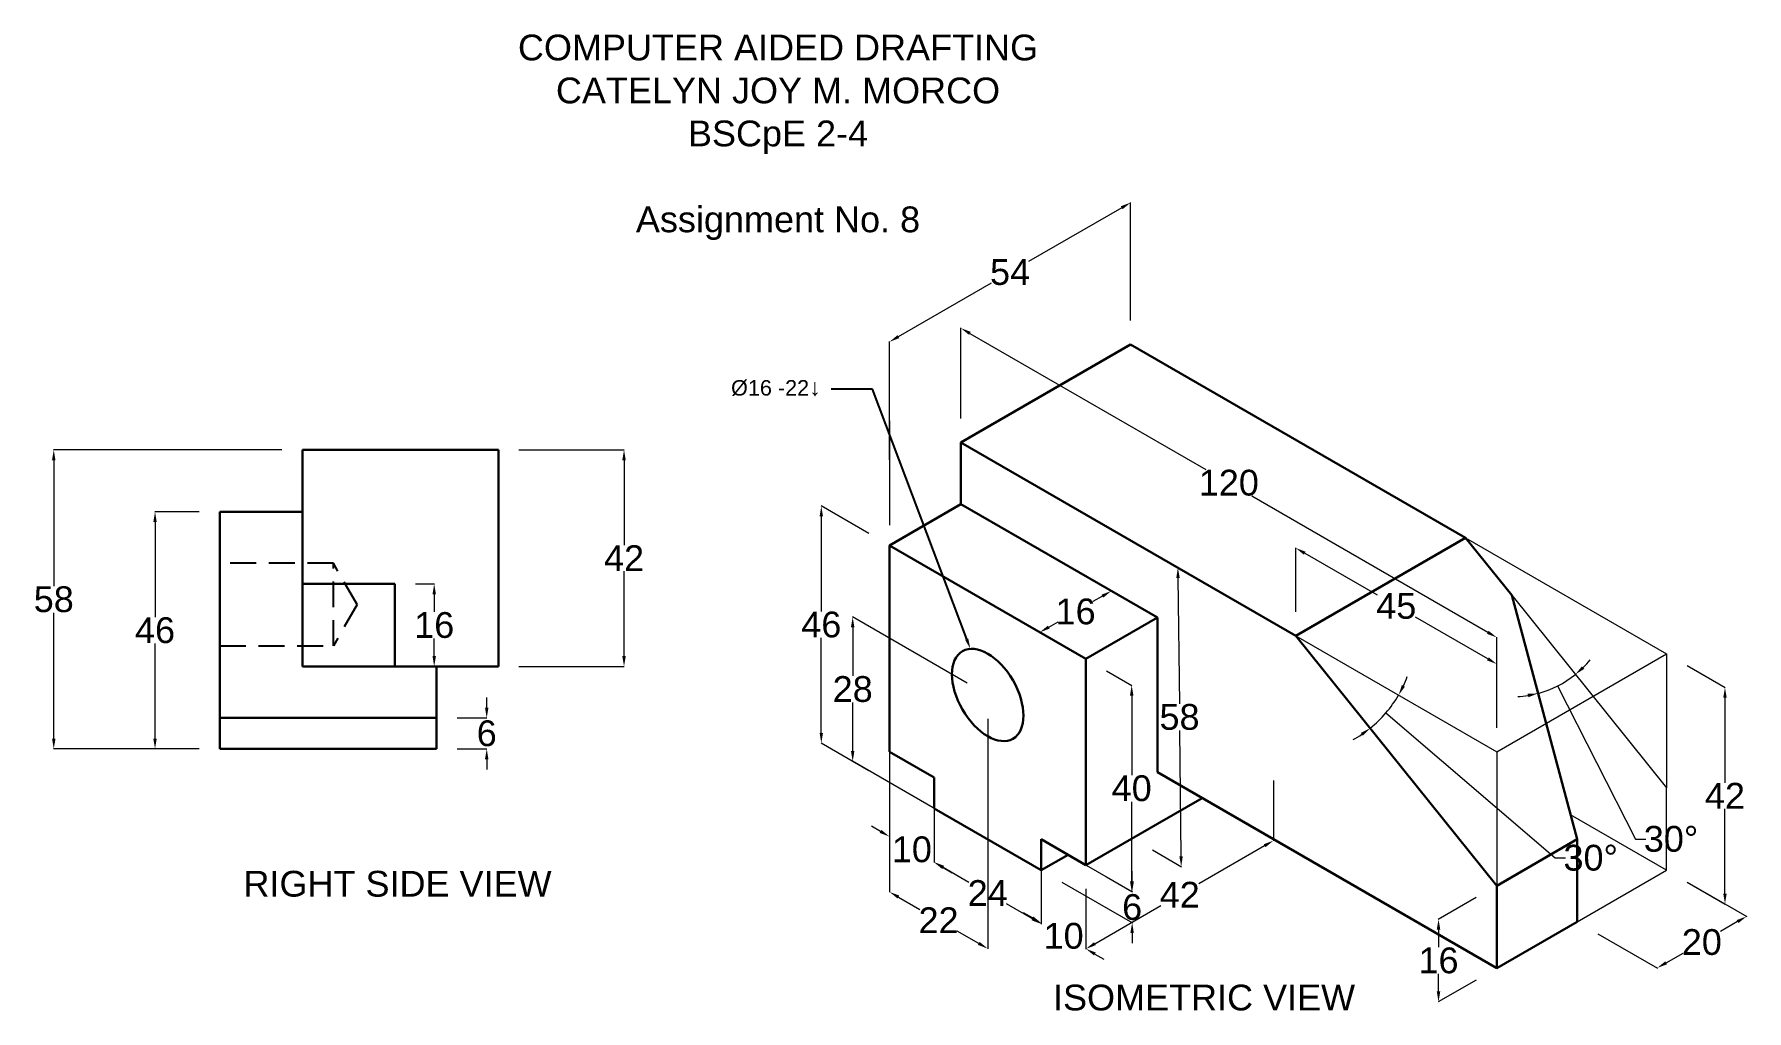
# Model space of a CAD drawing. Header units: inches. Extents: x 60 to 393, y 258 to 448.
import ezdxf
from ezdxf import colors
from ezdxf.entities.mleader import LeaderData, LeaderLine
from ezdxf.math import Vec2, Vec3

# ---------------------------------------------------------------- set-up
doc = ezdxf.new("R2010")
doc.units = ezdxf.units.IN
doc.header["$LTSCALE"] = 10
doc.header["$MEASUREMENT"] = 0
doc.header["$PDMODE"] = 35
doc.linetypes.add('DASHED', pattern=[0.75, 0.5, -0.25])
for name, color, linetype, lineweight in [('const lines', 5, 'Continuous', 9), ('dims', 3, 'Continuous', 13), ('hidden', 8, 'DASHED', 25), ('Objectline', 7, 'Continuous', 30)]:
    doc.layers.add(name, color=color, linetype=linetype, lineweight=lineweight)
doc.styles.get("Standard").update_dxf_attribs({"font": 'arial.ttf'})
doc.dimstyles.new('Copy(3) of ISO-25', dxfattribs={"dimtxt": 5, "dimasz": 2, "dimexe": 0.049213, "dimexo": 4, "dimgap": 0.024606, "dimtad": 0, "dimtih": 1, "dimtoh": 1, "dimdec": 0, "dimzin": 1, "dimdsep": 46, "dimtxsty": 'Standard', "dimcen": 0, "dimadec": 0, "dimazin": 0, "dimtfac": 1, "dimtdec": 0, "dimtofl": 0, "dimtmove": 1, "dimatfit": 1, "dimfxl": 0.03937, "dimlwd": 13, "dimlwe": 13, "dimarcsym": 0})

# ---------------------------------------------------------------- blocks, each defined once
blk = doc.blocks.new('*D0')
at = {"layer": 'Defpoints', "color": 0, "transparency": 16777216}
for p in [(376.96, 285.71), (359.64, 275.71), (375.17, 266.75)]:
    blk.add_point(p, dxfattribs=at)
at = {"layer": 'dims', "color": 0, "linetype": 'Continuous', "lineweight": 13, "transparency": 16777216}
for p, q in [((380.96, 283.4), (392.54, 276.72)), ((390.76, 275.75), (387.47, 273.85)), ((363.64, 273.4), (375.22, 266.72)), ((376.91, 267.75), (380.19, 269.65))]:
    blk.add_line(p, q, dxfattribs=at)
at = {"layer": 'dims', "color": 0, "transparency": 16777216}
for points in [[(390.6, 276.04), (390.93, 275.46), (392.49, 276.75)], [(376.74, 268.04), (377.07, 267.46), (375.17, 266.75)]]:
    blk.add_solid(points, dxfattribs=at)
at = {"layer": 'dims', "color": 0, "transparency": 16777216, "insert": (383.83, 271.75), "char_height": 5, "attachment_point": 5}
blk.add_mtext('20', dxfattribs=at)
blk = doc.blocks.new('*D1')
at = {"layer": 'Defpoints', "color": 0, "transparency": 16777216}
for p in [(305.08, 331.21), (305.08, 331.21), (321.6, 315.18), (344.06, 308.71), (344.06, 282.71)]:
    blk.add_point(p, dxfattribs=at)
at = {"layer": 'dims', "color": 0, "linetype": 'Continuous', "lineweight": 13, "transparency": 16777216}
for p, q in [((322.56, 316.23), (355.36, 288.11)), ((355.36, 288.11), (357.36, 288.11))]:
    blk.add_line(p, q, dxfattribs=at)
for start, end in [(334.9793, 339.9587), (308.7829, 330), (298.8242, 303.8035)]:
    blk.add_arc((305.08, 331.21), 23.02, start, end, dxfattribs=at)
at = {"layer": 'dims', "color": 0, "transparency": 16777216}
for points in [[(326.24, 321.32), (325.65, 321.63), (325.02, 319.7)], [(317.7, 312.35), (318.09, 311.81), (319.5, 313.27)]]:
    blk.add_solid(points, dxfattribs=at)
at = {"layer": 'dims', "color": 0, "transparency": 16777216, "insert": (362.28, 288.11), "char_height": 5, "attachment_point": 5}
blk.add_mtext('30%%D', dxfattribs=at)
blk = doc.blocks.new('*D2')
at = {"layer": 'Defpoints', "color": 0, "transparency": 16777216}
for p in [(346.97, 339.05), (346.97, 339.05), (354.64, 320.9), (376.96, 301.71), (359.64, 291.71)]:
    blk.add_point(p, dxfattribs=at)
at = {"layer": 'dims', "color": 0, "linetype": 'Continuous', "lineweight": 13, "transparency": 16777216}
for p, q in [((355.87, 321.48), (370.94, 291.77)), ((370.94, 291.77), (372.94, 291.77))]:
    blk.add_line(p, q, dxfattribs=at)
for start, end in [(314.6035, 320.4233), (284.9952, 308.7837), (273.3557, 279.1754)]:
    blk.add_arc((346.97, 339.05), 19.7, start, end, dxfattribs=at)
at = {"layer": 'dims', "color": 0, "transparency": 16777216}
for points in [[(361.02, 324.77), (360.58, 325.27), (359.3, 323.69)], [(350.04, 319.93), (350.18, 319.27), (352.06, 320.02)]]:
    blk.add_solid(points, dxfattribs=at)
at = {"layer": 'dims', "color": 0, "transparency": 16777216, "insert": (377.86, 291.77), "char_height": 5, "attachment_point": 5}
blk.add_mtext('30%%D', dxfattribs=at)
blk = doc.blocks.new('*D3')
at = {"layer": 'Defpoints', "color": 0, "transparency": 16777216}
for p in [(226.28, 388.22), (273.04, 387.71), (226.28, 360.71)]:
    blk.add_point(p, dxfattribs=at)
at = {"layer": 'dims', "color": 0, "linetype": 'Continuous', "lineweight": 13, "transparency": 16777216}
for p, q in [((273.04, 392.33), (273.04, 415.27)), ((271.31, 414.22), (253.25, 403.79)), ((228.01, 389.22), (246.06, 399.64)), ((226.28, 365.33), (226.28, 388.27))]:
    blk.add_line(p, q, dxfattribs=at)
at = {"layer": 'dims', "color": 0, "transparency": 16777216}
for points in [[(271.14, 414.51), (271.48, 413.93), (273.04, 415.22)], [(227.84, 389.51), (228.18, 388.93), (226.28, 388.22)]]:
    blk.add_solid(points, dxfattribs=at)
at = {"layer": 'dims', "color": 0, "transparency": 16777216, "insert": (249.66, 401.72), "char_height": 5, "attachment_point": 5}
blk.add_mtext('54', dxfattribs=at)
blk = doc.blocks.new('*D4')
at = {"layer": 'Defpoints', "color": 0, "transparency": 16777216}
for p in [(300.75, 307.71), (264.38, 286.71), (264.38, 270.46)]:
    blk.add_point(p, dxfattribs=at)
at = {"layer": 'dims', "color": 0, "linetype": 'Continuous', "lineweight": 13, "transparency": 16777216}
for p, q in [((300.75, 303.09), (300.75, 291.41)), ((299.02, 290.46), (286.25, 283.09)), ((264.38, 282.09), (264.38, 270.41)), ((266.11, 271.46), (278.89, 278.84))]:
    blk.add_line(p, q, dxfattribs=at)
at = {"layer": 'dims', "color": 0, "transparency": 16777216}
for points in [[(298.86, 290.75), (299.19, 290.18), (300.75, 291.46)], [(265.95, 271.75), (266.28, 271.18), (264.38, 270.46)]]:
    blk.add_solid(points, dxfattribs=at)
at = {"layer": 'dims', "color": 0, "transparency": 16777216, "insert": (282.57, 280.96), "char_height": 5, "attachment_point": 5}
blk.add_mtext('42', dxfattribs=at)
blk = doc.blocks.new('*D5')
at = {"layer": 'Defpoints', "color": 0, "transparency": 16777216}
for p in [(264.38, 326.71), (264.38, 286.71), (273.25, 281.59)]:
    blk.add_point(p, dxfattribs=at)
at = {"layer": 'dims', "color": 0, "linetype": 'Continuous', "lineweight": 13, "transparency": 16777216}
for p, q in [((268.38, 324.4), (273.3, 321.56)), ((273.25, 319.59), (273.25, 304.17)), ((273.25, 283.59), (273.25, 299.01)), ((268.38, 284.4), (273.3, 281.56))]:
    blk.add_line(p, q, dxfattribs=at)
at = {"layer": 'dims', "color": 0, "transparency": 16777216}
for points in [[(272.92, 319.59), (273.59, 319.59), (273.25, 321.59)], [(272.92, 283.59), (273.59, 283.59), (273.25, 281.59)]]:
    blk.add_solid(points, dxfattribs=at)
at = {"layer": 'dims', "color": 0, "transparency": 16777216, "insert": (273.25, 301.59), "char_height": 5, "attachment_point": 5}
blk.add_mtext('40', dxfattribs=at)
blk = doc.blocks.new('*D6')
at = {"layer": 'Defpoints', "color": 0, "transparency": 16777216}
for p in [(255.72, 291.71), (255.72, 285.71), (273.34, 275.54)]:
    blk.add_point(p, dxfattribs=at)
at = {"layer": 'dims', "color": 0, "linetype": 'Continuous', "lineweight": 13, "transparency": 16777216}
for p, q in [((259.72, 289.4), (273.39, 281.51)), ((259.72, 283.4), (273.39, 275.51)), ((273.34, 283.54), (273.34, 285.54)), ((273.34, 273.54), (273.34, 271.54))]:
    blk.add_line(p, q, dxfattribs=at)
at = {"layer": 'dims', "color": 0, "transparency": 16777216}
for points in [[(273, 283.54), (273.67, 283.54), (273.34, 281.54)], [(273, 273.54), (273.67, 273.54), (273.34, 275.54)]]:
    blk.add_solid(points, dxfattribs=at)
at = {"layer": 'dims', "color": 0, "transparency": 16777216, "insert": (273.34, 278.54), "char_height": 5, "attachment_point": 5}
blk.add_mtext('6', dxfattribs=at)
blk = doc.blocks.new('*D7')
at = {"layer": 'Defpoints', "color": 0, "transparency": 16777216}
for p in [(226.28, 308.71), (234.94, 303.71), (234.94, 287.24)]:
    blk.add_point(p, dxfattribs=at)
at = {"layer": 'dims', "color": 0, "linetype": 'Continuous', "lineweight": 13, "transparency": 16777216}
for p, q in [((226.28, 304.09), (226.28, 292.18)), ((234.94, 299.09), (234.94, 287.18)), ((224.54, 293.24), (222.81, 294.24)), ((236.67, 286.24), (238.4, 285.24))]:
    blk.add_line(p, q, dxfattribs=at)
at = {"layer": 'dims', "color": 0, "transparency": 16777216}
for points in [[(224.71, 293.53), (224.38, 292.95), (226.28, 292.24)], [(236.84, 286.53), (236.5, 285.95), (234.94, 287.24)]]:
    blk.add_solid(points, dxfattribs=at)
at = {"layer": 'dims', "color": 0, "transparency": 16777216, "insert": (230.61, 289.74), "char_height": 5, "attachment_point": 5}
blk.add_mtext('10', dxfattribs=at)
blk = doc.blocks.new('*D8')
at = {"layer": 'Defpoints', "color": 0, "transparency": 16777216}
for p in [(255.72, 291.71), (264.38, 286.71), (264.38, 270.46)]:
    blk.add_point(p, dxfattribs=at)
at = {"layer": 'dims', "color": 0, "linetype": 'Continuous', "lineweight": 13, "transparency": 16777216}
for p, q in [((255.72, 287.09), (255.72, 275.41)), ((264.38, 282.09), (264.38, 270.41)), ((253.99, 276.46), (252.26, 277.46)), ((266.11, 269.46), (267.85, 268.46))]:
    blk.add_line(p, q, dxfattribs=at)
at = {"layer": 'dims', "color": 0, "transparency": 16777216}
for points in [[(254.16, 276.75), (253.82, 276.18), (255.72, 275.46)], [(266.28, 269.75), (265.95, 269.18), (264.38, 270.46)]]:
    blk.add_solid(points, dxfattribs=at)
at = {"layer": 'dims', "color": 0, "transparency": 16777216, "insert": (260.05, 272.96), "char_height": 5, "attachment_point": 5}
blk.add_mtext('10', dxfattribs=at)
blk = doc.blocks.new('*D9')
at = {"layer": 'Defpoints', "color": 0, "transparency": 16777216}
for p in [(234.94, 297.71), (255.72, 285.71), (255.72, 275.29)]:
    blk.add_point(p, dxfattribs=at)
at = {"layer": 'dims', "color": 0, "linetype": 'Continuous', "lineweight": 13, "transparency": 16777216}
for p, q in [((234.94, 293.09), (234.94, 287.24)), ((236.67, 286.29), (241.69, 283.39)), ((253.99, 276.29), (248.97, 279.19)), ((255.72, 281.09), (255.72, 275.24))]:
    blk.add_line(p, q, dxfattribs=at)
at = {"layer": 'dims', "color": 0, "transparency": 16777216}
for points in [[(236.84, 286.58), (236.5, 286.01), (234.94, 287.29)], [(254.16, 276.58), (253.82, 276.01), (255.72, 275.29)]]:
    blk.add_solid(points, dxfattribs=at)
at = {"layer": 'dims', "color": 0, "transparency": 16777216, "insert": (245.33, 281.29), "char_height": 5, "attachment_point": 5}
blk.add_mtext('24', dxfattribs=at)
blk = doc.blocks.new('*D10')
at = {"layer": 'Defpoints', "color": 0, "transparency": 16777216}
for p in [(226.28, 348.71), (213.05, 310.35), (226.28, 302.71)]:
    blk.add_point(p, dxfattribs=at)
at = {"layer": 'dims', "color": 0, "linetype": 'Continuous', "lineweight": 13, "transparency": 16777216}
for p, q in [((222.28, 351.02), (213, 356.38)), ((213.05, 354.35), (213.05, 335.93)), ((213.05, 312.35), (213.05, 330.77)), ((222.28, 305.02), (213, 310.38))]:
    blk.add_line(p, q, dxfattribs=at)
at = {"layer": 'dims', "color": 0, "transparency": 16777216}
for points in [[(212.72, 354.35), (213.38, 354.35), (213.05, 356.35)], [(212.72, 312.35), (213.38, 312.35), (213.05, 310.35)]]:
    blk.add_solid(points, dxfattribs=at)
at = {"layer": 'dims', "color": 0, "transparency": 16777216, "insert": (213.05, 333.35), "char_height": 5, "attachment_point": 5}
blk.add_mtext('46', dxfattribs=at)
blk = doc.blocks.new('*D11')
at = {"layer": 'Defpoints', "color": 0, "transparency": 16777216}
for p in [(305.08, 348.21), (305.08, 331.21), (344.06, 308.71)]:
    blk.add_point(p, dxfattribs=at)
at = {"layer": 'dims', "color": 0, "linetype": 'Continuous', "lineweight": 13, "transparency": 16777216}
for p, q in [((305.08, 335.83), (305.08, 348.27)), ((306.82, 347.21), (320.85, 339.11)), ((342.32, 326.71), (328.3, 334.81)), ((344.06, 313.33), (344.06, 325.77))]:
    blk.add_line(p, q, dxfattribs=at)
at = {"layer": 'dims', "color": 0, "transparency": 16777216}
for points in [[(306.98, 347.5), (306.65, 346.92), (305.08, 348.21)], [(342.49, 327), (342.16, 326.42), (344.06, 325.71)]]:
    blk.add_solid(points, dxfattribs=at)
at = {"layer": 'dims', "color": 0, "transparency": 16777216, "insert": (324.57, 336.96), "char_height": 5, "attachment_point": 5}
blk.add_mtext('45', dxfattribs=at)
blk = doc.blocks.new('*D12')
at = {"layer": 'Defpoints', "color": 0, "transparency": 16777216}
for p in [(344.06, 282.71), (344.06, 266.71), (332.76, 260.19)]:
    blk.add_point(p, dxfattribs=at)
at = {"layer": 'dims', "color": 0, "linetype": 'Continuous', "lineweight": 13, "transparency": 16777216}
for p, q in [((340.06, 280.4), (332.72, 276.17)), ((332.76, 274.19), (332.76, 270.77)), ((340.06, 264.4), (332.72, 260.17)), ((332.76, 262.19), (332.76, 265.62))]:
    blk.add_line(p, q, dxfattribs=at)
at = {"layer": 'dims', "color": 0, "transparency": 16777216}
for points in [[(332.43, 274.19), (333.1, 274.19), (332.76, 276.19)], [(332.43, 262.19), (333.1, 262.19), (332.76, 260.19)]]:
    blk.add_solid(points, dxfattribs=at)
at = {"layer": 'dims', "color": 0, "transparency": 16777216, "insert": (332.76, 268.19), "char_height": 5, "attachment_point": 5}
blk.add_mtext('16', dxfattribs=at)
blk = doc.blocks.new('*D13')
at = {"layer": 'Defpoints', "color": 0, "transparency": 16777216}
for p in [(240.13, 368.71), (344.06, 330.86), (344.06, 308.71)]:
    blk.add_point(p, dxfattribs=at)
at = {"layer": 'dims', "color": 0, "linetype": 'Continuous', "lineweight": 13, "transparency": 16777216}
for p, q in [((240.13, 373.33), (240.13, 390.92)), ((241.87, 389.86), (287.63, 363.44)), ((342.32, 331.86), (296.56, 358.29)), ((344.06, 313.33), (344.06, 330.92))]:
    blk.add_line(p, q, dxfattribs=at)
at = {"layer": 'dims', "color": 0, "transparency": 16777216}
for points in [[(242.03, 390.15), (241.7, 389.57), (240.13, 390.86)], [(342.49, 332.15), (342.16, 331.57), (344.06, 330.86)]]:
    blk.add_solid(points, dxfattribs=at)
at = {"layer": 'dims', "color": 0, "transparency": 16777216, "insert": (292.09, 360.86), "char_height": 5, "attachment_point": 5}
blk.add_mtext('120', dxfattribs=at)
blk = doc.blocks.new('*D14')
at = {"layer": 'Defpoints', "color": 0, "transparency": 16777216}
for p in [(376.96, 327.71), (376.96, 285.71), (388.32, 279.16)]:
    blk.add_point(p, dxfattribs=at)
at = {"layer": 'dims', "color": 0, "linetype": 'Continuous', "lineweight": 13, "transparency": 16777216}
for p, q in [((380.96, 325.4), (388.37, 321.13)), ((388.32, 319.16), (388.32, 302.69)), ((388.32, 281.16), (388.32, 297.62)), ((380.96, 283.4), (388.37, 279.13))]:
    blk.add_line(p, q, dxfattribs=at)
at = {"layer": 'dims', "color": 0, "transparency": 16777216}
for points in [[(387.99, 319.16), (388.65, 319.16), (388.32, 321.16)], [(387.99, 281.16), (388.65, 281.16), (388.32, 279.16)]]:
    blk.add_solid(points, dxfattribs=at)
at = {"layer": 'dims', "color": 0, "transparency": 16777216, "insert": (388.32, 300.16), "char_height": 5, "attachment_point": 5}
blk.add_mtext('42', dxfattribs=at)
blk = doc.blocks.new('*D15')
at = {"layer": 'Defpoints', "color": 0, "transparency": 16777216}
for p in [(272.61, 349.96), (273.25, 291.97), (282.85, 286.42)]:
    blk.add_point(p, dxfattribs=at)
at = {"layer": 'dims', "color": 0, "linetype": 'Continuous', "lineweight": 13, "transparency": 16777216}
for p, q in [((276.63, 347.64), (282.26, 344.39)), ((282.23, 342.42), (282.5, 318)), ((282.83, 288.42), (282.56, 312.84)), ((277.28, 289.64), (282.9, 286.39))]:
    blk.add_line(p, q, dxfattribs=at)
at = {"layer": 'dims', "color": 0, "transparency": 16777216}
for points in [[(282.57, 342.42), (281.9, 342.42), (282.21, 344.42)], [(283.16, 288.43), (282.5, 288.42), (282.85, 286.42)]]:
    blk.add_solid(points, dxfattribs=at)
at = {"layer": 'dims', "color": 0, "transparency": 16777216, "insert": (282.53, 315.42), "char_height": 5, "attachment_point": 5}
blk.add_mtext('58', dxfattribs=at)
blk = doc.blocks.new('*D16')
at = {"layer": 'Defpoints', "color": 0, "transparency": 16777216}
for p in [(278.24, 334.71), (255.44, 331.88), (264.38, 326.71)]:
    blk.add_point(p, dxfattribs=at)
at = {"layer": 'dims', "color": 0, "linetype": 'Continuous', "lineweight": 13, "transparency": 16777216}
for p, q in [((267.56, 338.88), (265.74, 337.82)), ((274.24, 337.02), (269.25, 339.9)), ((257.17, 332.88), (259, 333.93)), ((260.38, 329.02), (255.39, 331.9))]:
    blk.add_line(p, q, dxfattribs=at)
at = {"layer": 'dims', "color": 0, "transparency": 16777216}
for points in [[(267.4, 339.16), (267.73, 338.59), (269.3, 339.88)], [(257, 333.16), (257.34, 332.59), (255.44, 331.88)]]:
    blk.add_solid(points, dxfattribs=at)
at = {"layer": 'dims', "color": 0, "transparency": 16777216, "insert": (262.37, 335.88), "char_height": 5, "attachment_point": 5}
blk.add_mtext('16', dxfattribs=at)
blk = doc.blocks.new('*D17')
at = {"layer": 'Defpoints', "color": 0, "transparency": 16777216}
for p in [(245.33, 319.71), (219.14, 306.83), (245.33, 291.71)]:
    blk.add_point(p, dxfattribs=at)
at = {"layer": 'dims', "color": 0, "linetype": 'Continuous', "lineweight": 13, "transparency": 16777216}
for p, q in [((241.33, 322.02), (219.09, 334.86)), ((219.14, 332.83), (219.14, 323.41)), ((219.14, 308.83), (219.14, 318.26)), ((241.33, 294.02), (219.09, 306.86))]:
    blk.add_line(p, q, dxfattribs=at)
at = {"layer": 'dims', "color": 0, "transparency": 16777216}
for points in [[(218.8, 332.83), (219.47, 332.83), (219.14, 334.83)], [(218.8, 308.83), (219.47, 308.83), (219.14, 306.83)]]:
    blk.add_solid(points, dxfattribs=at)
at = {"layer": 'dims', "color": 0, "transparency": 16777216, "insert": (219.14, 320.83), "char_height": 5, "attachment_point": 5}
blk.add_mtext('28', dxfattribs=at)
blk = doc.blocks.new('*D18')
at = {"layer": 'Defpoints', "color": 0, "transparency": 16777216}
for p in [(226.28, 330.71), (245.33, 319.71), (226.28, 281.51)]:
    blk.add_point(p, dxfattribs=at)
at = {"layer": 'dims', "color": 0, "linetype": 'Continuous', "lineweight": 13, "transparency": 16777216}
for p, q in [((226.28, 326.09), (226.28, 281.46)), ((245.33, 315.09), (245.33, 270.46)), ((228.01, 280.51), (232.18, 278.11)), ((243.6, 271.51), (239.43, 273.92))]:
    blk.add_line(p, q, dxfattribs=at)
at = {"layer": 'dims', "color": 0, "transparency": 16777216}
for points in [[(228.18, 280.8), (227.84, 280.23), (226.28, 281.51)], [(243.76, 271.8), (243.43, 271.23), (245.33, 270.51)]]:
    blk.add_solid(points, dxfattribs=at)
at = {"layer": 'dims', "color": 0, "transparency": 16777216, "insert": (235.8, 276.01), "char_height": 5, "attachment_point": 5}
blk.add_mtext('22', dxfattribs=at)
blk = doc.blocks.new('*D19')
at = {"layer": 'Defpoints', "color": 0, "transparency": 16777216}
for p in [(150.41, 367.25), (150.41, 325.25), (174.79, 325.25)]:
    blk.add_point(p, dxfattribs=at)
at = {"layer": 'dims', "color": 0, "linetype": 'Continuous', "lineweight": 13, "transparency": 16777216}
for p, q in [((154.41, 367.25), (174.84, 367.25)), ((174.79, 365.25), (174.79, 348.78)), ((174.79, 327.25), (174.79, 343.71)), ((154.41, 325.25), (174.84, 325.25))]:
    blk.add_line(p, q, dxfattribs=at)
at = {"layer": 'dims', "color": 0, "transparency": 16777216}
for points in [[(174.45, 365.25), (175.12, 365.25), (174.79, 367.25)], [(174.45, 327.25), (175.12, 327.25), (174.79, 325.25)]]:
    blk.add_solid(points, dxfattribs=at)
at = {"layer": 'dims', "color": 0, "transparency": 16777216, "insert": (174.79, 346.25), "char_height": 5, "attachment_point": 5}
blk.add_mtext('42', dxfattribs=at)
blk = doc.blocks.new('*D23')
at = {"layer": 'Defpoints', "color": 0, "transparency": 16777216}
for p in [(96.41, 355.25), (83.82, 309.25), (96.41, 309.25)]:
    blk.add_point(p, dxfattribs=at)
at = {"layer": 'dims', "color": 0, "linetype": 'Continuous', "lineweight": 13, "transparency": 16777216}
for p, q in [((92.41, 355.25), (83.77, 355.25)), ((83.82, 353.25), (83.82, 334.82)), ((83.82, 311.25), (83.82, 329.67)), ((92.41, 309.25), (83.77, 309.25))]:
    blk.add_line(p, q, dxfattribs=at)
at = {"layer": 'dims', "color": 0, "transparency": 16777216}
for points in [[(83.49, 353.25), (84.15, 353.25), (83.82, 355.25)], [(83.49, 311.25), (84.15, 311.25), (83.82, 309.25)]]:
    blk.add_solid(points, dxfattribs=at)
at = {"layer": 'dims', "color": 0, "transparency": 16777216, "insert": (83.82, 332.25), "char_height": 5, "attachment_point": 5}
blk.add_mtext('46', dxfattribs=at)
blk = doc.blocks.new('*D24')
at = {"layer": 'Defpoints', "color": 0, "transparency": 16777216}
for p in [(130.35, 341.25), (130.35, 325.25), (137.97, 325.25)]:
    blk.add_point(p, dxfattribs=at)
at = {"layer": 'dims', "color": 0, "linetype": 'Continuous', "lineweight": 13, "transparency": 16777216}
for p, q in [((134.35, 341.25), (138.02, 341.25)), ((137.97, 339.25), (137.97, 335.82)), ((137.97, 327.25), (137.97, 330.67)), ((134.35, 325.25), (138.02, 325.25))]:
    blk.add_line(p, q, dxfattribs=at)
at = {"layer": 'dims', "color": 0, "transparency": 16777216}
for points in [[(137.64, 339.25), (138.3, 339.25), (137.97, 341.25)], [(137.64, 327.25), (138.3, 327.25), (137.97, 325.25)]]:
    blk.add_solid(points, dxfattribs=at)
at = {"layer": 'dims', "color": 0, "transparency": 16777216, "insert": (137.97, 333.25), "char_height": 5, "attachment_point": 5}
blk.add_mtext('16', dxfattribs=at)
blk = doc.blocks.new('*D25')
at = {"layer": 'Defpoints', "color": 0, "transparency": 16777216}
for p in [(138.41, 315.25), (138.41, 309.25), (148.16, 309.25)]:
    blk.add_point(p, dxfattribs=at)
at = {"layer": 'dims', "color": 0, "linetype": 'Continuous', "lineweight": 13, "transparency": 16777216}
for p, q in [((148.16, 317.25), (148.16, 319.25)), ((142.41, 315.25), (148.21, 315.25)), ((142.41, 309.25), (148.21, 309.25)), ((148.16, 307.25), (148.16, 305.25))]:
    blk.add_line(p, q, dxfattribs=at)
at = {"layer": 'dims', "color": 0, "transparency": 16777216}
for points in [[(147.82, 317.25), (148.49, 317.25), (148.16, 315.25)], [(147.82, 307.25), (148.49, 307.25), (148.16, 309.25)]]:
    blk.add_solid(points, dxfattribs=at)
at = {"layer": 'dims', "color": 0, "transparency": 16777216, "insert": (148.16, 312.25), "char_height": 5, "attachment_point": 5}
blk.add_mtext('6', dxfattribs=at)
blk = doc.blocks.new('*D26')
at = {"layer": 'Defpoints', "color": 0, "transparency": 16777216}
for p in [(112.41, 367.25), (64.18, 309.25), (96.41, 309.25)]:
    blk.add_point(p, dxfattribs=at)
at = {"layer": 'dims', "color": 0, "linetype": 'Continuous', "lineweight": 13, "transparency": 16777216}
for p, q in [((108.41, 367.25), (64.14, 367.25)), ((64.18, 365.25), (64.18, 340.82)), ((64.18, 311.25), (64.18, 335.67)), ((92.41, 309.25), (64.14, 309.25))]:
    blk.add_line(p, q, dxfattribs=at)
at = {"layer": 'dims', "color": 0, "transparency": 16777216}
for points in [[(63.85, 365.25), (64.52, 365.25), (64.18, 367.25)], [(63.85, 311.25), (64.52, 311.25), (64.18, 309.25)]]:
    blk.add_solid(points, dxfattribs=at)
at = {"layer": 'dims', "color": 0, "transparency": 16777216, "insert": (64.18, 338.25), "char_height": 5, "attachment_point": 5}
blk.add_mtext('58', dxfattribs=at)

msp = doc.modelspace()

# ---------------------------------------------------------------- linework, layer by layer
at = {"layer": 'const lines'}
for p, q in [((337.99, 350.21), (376.96, 327.71)), ((346.97, 339.05), (376.96, 301.71)), ((305.08, 331.21), (344.06, 308.71)), ((344.06, 308.71), (376.96, 327.71)), ((376.96, 327.71), (376.96, 301.71)), ((344.06, 308.71), (344.06, 282.71)), ((376.96, 285.71), (376.96, 301.71)), ((376.96, 285.71), (358.38, 296.44)), ((359.64, 275.71), (376.96, 285.71))]:
    msp.add_line(p, q, dxfattribs=at)
at = {"layer": 'dims'}
msp.add_line((226.28, 372.9), (226.28, 352.68), dxfattribs=at)
at = {"layer": 'hidden'}
for p, q in [((118.41, 345.25), (96.41, 345.25)), ((118.41, 329.25), (118.41, 345.25)), ((123.03, 337.25), (118.41, 345.25)), ((96.41, 337.25), (96.41, 329.25)), ((123.03, 337.25), (118.41, 329.25)), ((96.41, 329.25), (118.41, 329.25))]:
    msp.add_line(p, q, dxfattribs=at)
at = {"layer": 'Objectline'}
for p, q in [((240.13, 368.71), (273.04, 387.71)), ((273.04, 387.71), (337.99, 350.21)), ((240.13, 356.71), (240.13, 368.71)), ((240.13, 368.71), (305.08, 331.21)), ((150.41, 367.25), (112.41, 367.25)), ((112.41, 367.25), (112.41, 355.25)), ((150.41, 325.25), (150.41, 367.25)), ((226.28, 348.71), (240.13, 356.71)), ((240.13, 356.71), (278.24, 334.71)), ((112.41, 355.25), (96.41, 355.25)), ((96.41, 355.25), (96.41, 309.25)), ((112.41, 355.25), (112.41, 325.25)), ((337.99, 350.21), (305.08, 331.21)), ((337.99, 350.21), (346.97, 339.05)), ((226.28, 308.71), (226.28, 348.71)), ((226.28, 348.71), (264.38, 326.71)), ((112.35, 341.25), (130.35, 341.25)), ((130.35, 341.25), (130.35, 325.25)), ((346.97, 339.05), (359.64, 291.71)), ((264.38, 326.71), (278.24, 334.71)), ((278.24, 334.71), (278.24, 304.71)), ((305.08, 331.21), (344.06, 282.71)), ((264.38, 326.71), (264.38, 286.71)), ((138.41, 325.25), (112.41, 325.25)), ((138.41, 325.25), (150.41, 325.25)), ((138.41, 309.25), (138.41, 325.25)), ((96.41, 315.25), (138.41, 315.25)), ((96.41, 309.25), (138.41, 309.25)), ((234.94, 303.71), (226.28, 308.71)), ((234.94, 297.71), (234.94, 303.71)), ((344.06, 266.71), (278.24, 304.71)), ((278.24, 294.71), (286.9, 299.71)), ((255.72, 285.71), (234.94, 297.71)), ((264.38, 286.71), (278.24, 294.71)), ((264.38, 286.71), (255.72, 291.71)), ((255.72, 291.71), (255.72, 285.71)), ((359.64, 291.71), (344.06, 282.71)), ((359.64, 275.71), (359.64, 291.71)), ((255.72, 285.71), (260.92, 288.71)), ((344.06, 266.71), (344.06, 282.71)), ((344.06, 266.71), (359.64, 275.71))]:
    msp.add_line(p, q, dxfattribs=at)
msp.add_ellipse((245.33, 319.71), major_axis=(4.9, -8.49), ratio=0.57735, dxfattribs=at)

# ---------------------------------------------------------------- texts
at = {"layer": 'Objectline', "char_height": 5, "attachment_point": 1}
for s, width, insert in [('\\pxqc;COMPUTER AIDED DRAFTING\\PCATELYN JOY M. MORCO\\PBSCpE 2-4\\P\\PAssignment No. 8', 185.2279, (112.04, 447.81)), ('\\pxqc;RIGHT SIDE VIEW', 85.1346, (88.29, 285.59)), ('\\pxqc;ISOMETRIC VIEW', 85.1346, (244.72, 263.52))]:
    msp.add_mtext_dynamic_manual_height_columns(s, width=width, gutter_width=0.492, heights=[0], dxfattribs=dict(at, insert=insert))

# ---------------------------------------------------------------- dimensions: what is measured, and where the dimension line sits
at = {"layer": 'dims'}
for p1, p2, distance, picture, middle in [((273.04, 387.71), (226.28, 360.71), -23.82, '*D3', (249.66, 401.72)), ((240.13, 368.71), (344.06, 308.71), 19.18, '*D13', (292.09, 360.86)), ((226.28, 348.71), (226.28, 302.71), -13.23, '*D10', (213.05, 333.35)), ((272.61, 349.96), (273.25, 291.97), 9.54, '*D15', (282.53, 315.42)), ((344.06, 308.71), (305.08, 331.21), -14.72, '*D11', (324.57, 336.96)), ((278.24, 334.71), (264.38, 326.71), -8.94, '*D16', (262.37, 335.88)), ((245.33, 319.71), (245.33, 291.71), -26.19, '*D17', (219.14, 320.83)), ((245.33, 319.71), (226.28, 330.71), 42.61, '*D18', (235.8, 276.01)), ((264.38, 326.71), (264.38, 286.71), 8.87, '*D5', (273.25, 301.59)), ((376.96, 327.71), (376.96, 285.71), 11.36, '*D14', (388.32, 300.16)), ((226.28, 308.71), (234.94, 303.71), -14.27, '*D7', (230.61, 289.74)), ((300.75, 307.71), (264.38, 286.71), 14.07, '*D4', (282.57, 280.96)), ((234.94, 297.71), (255.72, 285.71), -9.02, '*D9', (245.33, 281.29)), ((255.72, 291.71), (264.38, 286.71), -14.07, '*D8', (260.05, 272.96)), ((255.72, 291.71), (255.72, 285.71), 17.61, '*D6', (273.34, 278.54)), ((376.96, 285.71), (359.64, 275.71), 15.53, '*D0', (383.83, 271.75)), ((344.06, 282.71), (344.06, 266.71), -11.29, '*D12', (332.76, 268.19))]:
    dim = msp.add_aligned_dim(p1=p1, p2=p2, distance=distance, dimstyle='Copy(3) of ISO-25', dxfattribs=at)
    dim.commit()
    dim.dimension.update_dxf_attribs({"geometry": picture, "text_midpoint": middle})
for base, p1, p2, picture, middle in [((64.18, 309.25), (112.41, 367.25), (96.41, 309.25), '*D26', (64.18, 338.25)), ((174.79, 325.25), (150.41, 367.25), (150.41, 325.25), '*D19', (174.79, 346.25)), ((83.82, 309.25), (96.41, 355.25), (96.41, 309.25), '*D23', (83.82, 332.25)), ((137.97, 325.25), (130.35, 341.25), (130.35, 325.25), '*D24', (137.97, 333.25)), ((148.16, 309.25), (138.41, 315.25), (138.41, 309.25), '*D25', (148.16, 312.25))]:
    dim = msp.add_linear_dim(base=base, p1=p1, p2=p2, angle=90, dimstyle='Copy(3) of ISO-25', dxfattribs=at)
    dim.commit()
    dim.dimension.update_dxf_attribs({"geometry": picture, "text_midpoint": middle})
for base, line1, line2, picture, middle in [((354.64, 320.9), ((346.97, 339.05), (359.64, 291.71)), ((346.97, 339.05), (376.96, 301.71)), '*D2', (377.86, 291.77)), ((321.6, 315.18), ((305.08, 331.21), (344.06, 282.71)), ((305.08, 331.21), (344.06, 308.71)), '*D1', (362.28, 288.11))]:
    dim = msp.add_angular_dim_2l(base=base, line1=line1, line2=line2, text='30%%D', dimstyle='Copy(3) of ISO-25', dxfattribs=at)
    dim.commit()
    dim.dimension.update_dxf_attribs({"geometry": picture, "text_midpoint": middle})

# ---------------------------------------------------------------- leaders
ml = msp.add_multileader_mtext('Standard', dxfattribs=at)
ml.set_content('%%C16 -22{\\H1.08333x;\\C256;↓}', color=256)
ml.set_leader_properties()
ml.build(insert=Vec2(0, 0))
ml.multileader.update_dxf_attribs({"arrow_head_size": 2})
ctx = ml.context
ctx.base_point, ctx.char_height, ctx.arrow_head_size, ctx.plane_origin = Vec3(194.05, 379.06), 3, 2, Vec3(245.33, 319.71)
ctx.text_align_type = 2
notes = []
notes.append((ctx, [(1, (1, 1, 0), (222.96, 379.06), (-1, 0), 8, [(0, [(241.96, 328.65)], 0, [])])]))
ctx.mtext.insert, ctx.mtext.alignment, ctx.mtext.flow_direction = Vec3(212.96, 381.04), 3, 5
for ctx, leaders in notes:
    for number, flags, end, landing, length, lines in leaders:
        leader = LeaderData()
        leader.index, (leader.has_last_leader_line, leader.has_dogleg_vector, leader.attachment_direction) = number, flags
        leader.last_leader_point, leader.dogleg_vector, leader.dogleg_length = Vec3(end), Vec3(landing), length
        for number, points, colour, breaks in lines:
            line = LeaderLine()
            line.index, line.vertices, line.color, line.breaks = number, Vec3.list(points), colors.encode_raw_color(colour), breaks
            leader.lines.append(line)
        ctx.leaders.append(leader)

doc.saveas('drawing.dxf')
